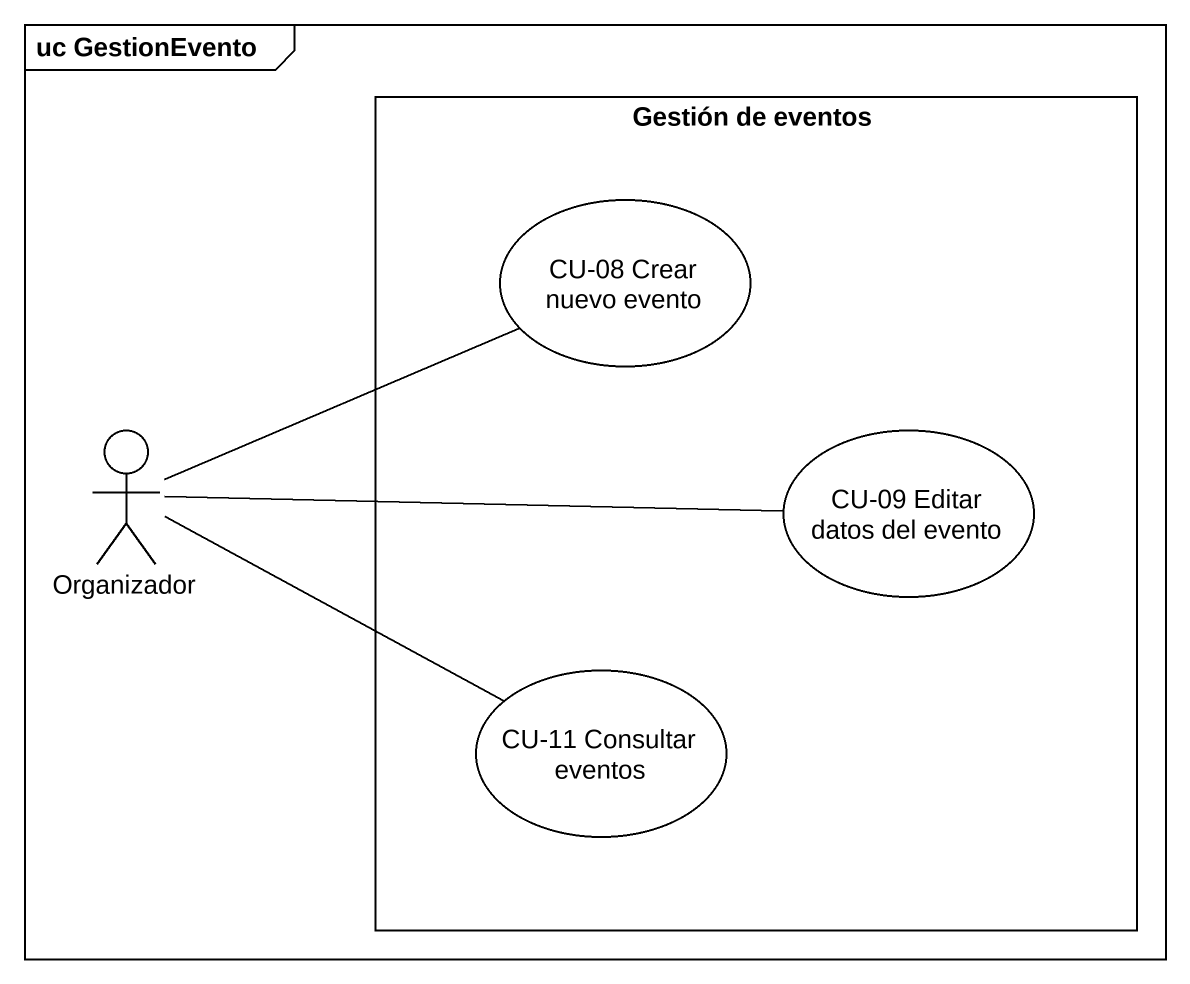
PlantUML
@startuml
mainframe uc GestionEvento
rectangle "Gestión de eventos" as Gestión_de_eventos {
  usecase "CU-08 Crear nuevo evento" as CU_08_Crear_nuevo_evento
  usecase "CU-09 Editar datos del evento" as CU_09_Editar_datos_del
  usecase "CU-11 Consultar eventos" as CU_11_Consultar_eventos
}
actor Organizador
Organizador -right- CU_08_Crear_nuevo_evento
Organizador -right- CU_09_Editar_datos_del
Organizador -right- CU_11_Consultar_eventos
@enduml
